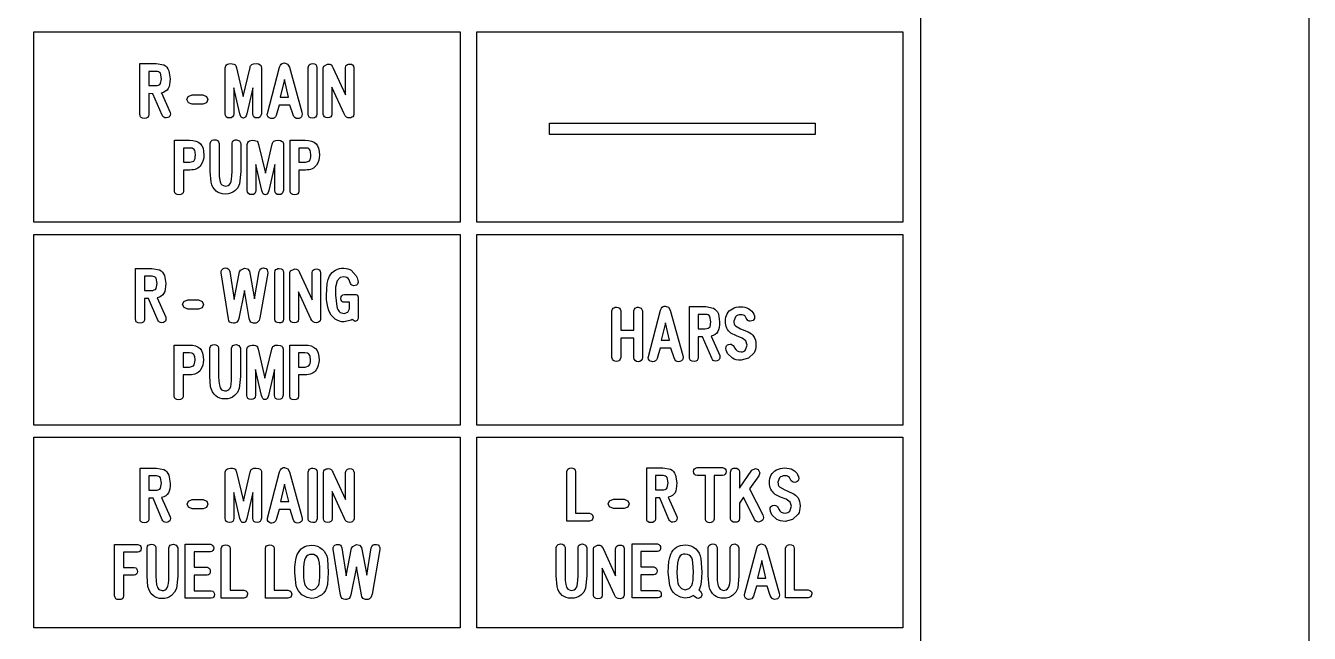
# Model space of a CAD drawing. Extents: x 80 to 225, y -79 to 78.
# Drawn here: x 152.5 to 225, y -34.4 to -0.1 of the extents above; entities that cross this region are included whole.
import ezdxf

# ---------------------------------------------------------------- set-up
doc = ezdxf.new("R2010")
doc.units = 0
doc.layers.add('LAYER_1', color=7, linetype='CONTINUOUS')

msp = doc.modelspace()

# ---------------------------------------------------------------- linework, layer by layer
at = {"layer": 'LAYER_1', "color": 250}
for points in [[(101.9357, 69.1187), (203.0161, 69.1187), (203.0161, -69.3472), (101.9357, -69.3472), (101.9357, 69.1187)], [(152.9571, -0.4326), (177.016, -0.4326), (177.016, -11.1868), (152.9571, -11.1868), (152.9571, -0.4326)], [(177.956, -0.4326), (202.015, -0.4326), (202.015, -11.1868), (177.956, -11.1868), (177.956, -0.4326)], [(182.0712, -5.5899), (197.0713, -5.5899), (197.0713, -6.2398), (182.0712, -6.2398), (182.0712, -5.5899)], [(152.9571, -11.878), (177.016, -11.878), (177.016, -22.6323), (152.9571, -22.6323), (152.9571, -11.878)], [(177.956, -11.878), (202.015, -11.878), (202.015, -22.6323), (177.956, -22.6323), (177.956, -11.878)], [(152.9571, -23.3234), (177.016, -23.3234), (177.016, -34.0776), (152.9571, -34.0776), (152.9571, -23.3234)], [(177.956, -23.3234), (202.015, -23.3234), (202.015, -34.0776), (177.956, -34.0776), (177.956, -23.3234)]]:
    msp.add_lwpolyline(points, close=True, dxfattribs=at)
msp.add_lwpolyline([(224.9758, -57.5041), (224.9758, 57.096)], dxfattribs=at)
at = {"layer": 'LAYER_1', "color": 7}
for points in [[(160.1931, -5.1396), (159.677, -3.9254), (159.4384, -3.9236), (159.4384, -5.1021), (159.4159, -5.1968), (159.3684, -5.2644), (159.2958, -5.3049), (159.1981, -5.3184), (159.0845, -5.3048), (159.0037, -5.2643), (158.9757, -5.2339), (158.956, -5.1968), (158.9445, -5.1528), (158.9413, -5.1021), (158.9414, -2.223), (159.8631, -2.223), (160.2915, -2.3051), (160.3781, -2.3612), (160.4536, -2.4341), (160.5179, -2.5241), (160.5712, -2.6312), (160.6379, -3.08), (160.6319, -3.2537), (160.6137, -3.4032), (160.5835, -3.5285), (160.5413, -3.6294), (160.4774, -3.7189), (160.3925, -3.7923), (160.2865, -3.8493), (160.1593, -3.89), (160.1576, -3.8841), (160.6456, -4.9794), (160.6564, -5.0634), (160.6474, -5.1405), (160.6202, -5.2022), (160.5749, -5.2485), (160.5114, -5.2795), (160.4129, -5.2961), (160.3421, -5.2863), (160.2818, -5.257), (160.2322, -5.2081), (160.1931, -5.1396)], [(160.0977, -2.7724), (160.0529, -2.726), (160.0004, -2.6928), (159.9403, -2.6729), (159.8726, -2.6662), (159.4384, -2.6661), (159.4384, -3.471), (159.8109, -3.471), (159.9106, -3.4638), (159.992, -3.442), (160.055, -3.4059), (160.0995, -3.3554), (160.1516, -3.08), (160.0977, -2.7724)], [(165.3066, -5.0577), (165.3066, -3.5937), (164.9754, -5.0692), (164.9359, -5.1842), (164.9042, -5.2359), (164.8682, -5.273), (164.8279, -5.2955), (164.7833, -5.3036), (164.714, -5.2911), (164.6567, -5.2479), (164.6115, -5.1739), (164.5786, -5.0692), (164.2381, -3.5943), (164.2381, -5.0577), (164.2186, -5.1649), (164.1717, -5.2407), (164.0974, -5.2851), (163.9957, -5.298), (163.8903, -5.2807), (163.8141, -5.235), (163.7672, -5.1606), (163.7497, -5.0577), (163.7497, -2.4577), (163.7834, -2.3478), (163.8275, -2.2985), (163.887, -2.2623), (163.9621, -2.2391), (164.0529, -2.2289), (164.1569, -2.2329), (164.2417, -2.2527), (164.3075, -2.288), (164.3542, -2.3389), (164.3841, -2.4583), (164.7758, -4.0908), (165.1616, -2.4507), (165.1721, -2.3959), (165.1915, -2.3488), (165.2199, -2.3094), (165.2573, -2.2778), (165.359, -2.2378), (165.4965, -2.2289), (165.628, -2.2474), (165.7217, -2.2914), (165.7545, -2.3231), (165.7779, -2.3611), (165.7919, -2.4055), (165.7966, -2.4564), (165.7968, -5.0577), (165.7702, -5.1649), (165.7204, -5.2407), (165.6471, -5.2851), (165.5506, -5.298), (165.4488, -5.2807), (165.3742, -5.235), (165.3268, -5.1606), (165.3066, -5.0577)], [(167.5861, -5.113), (167.4113, -4.57), (166.7985, -4.57), (166.6306, -5.1493), (166.5882, -5.229), (166.5334, -5.286), (166.4661, -5.3203), (166.3865, -5.3317), (166.3274, -5.3259), (166.2419, -5.2969), (166.1807, -5.2492), (166.1439, -5.1825), (166.1316, -5.0971), (166.1373, -5.045), (166.8189, -2.4316), (166.8709, -2.3147), (166.915, -2.262), (166.9669, -2.2239), (167.0267, -2.2004), (167.0946, -2.1914), (167.2815, -2.2574), (167.3775, -2.4316), (168.0852, -4.9763), (168.1003, -5.0786), (168.0893, -5.1656), (168.056, -5.2349), (168.0005, -5.2865), (167.9229, -5.3203), (167.8428, -5.3317), (167.7606, -5.3179), (167.6903, -5.2769), (167.6322, -5.2086), (167.5861, -5.113)], [(168.4406, -5.0857), (168.4406, -2.4488), (168.4683, -2.3407), (168.5044, -2.2934), (168.5535, -2.2593), (168.6152, -2.2383), (168.6896, -2.2307), (168.7912, -2.2436), (168.8662, -2.2843), (168.915, -2.3527), (168.9375, -2.4489), (168.9376, -5.0857), (168.9124, -5.1824), (168.8627, -5.2506), (168.7884, -5.2904), (168.6896, -5.3017), (168.5792, -5.2861), (168.5009, -5.245), (168.4546, -5.1782), (168.4406, -5.0857)], [(170.4815, -5.073), (169.7816, -3.5549), (169.7816, -5.0838), (169.7643, -5.1761), (169.7182, -5.2414), (169.6432, -5.2795), (169.5394, -5.2903), (169.4382, -5.2753), (169.3635, -5.2358), (169.3152, -5.1718), (169.2934, -5.0832), (169.2934, -2.4621), (169.3195, -2.3706), (169.5242, -2.2587), (169.5674, -2.2549), (169.6565, -2.2674), (169.7302, -2.3049), (169.7886, -2.3672), (169.8318, -2.4545), (170.5394, -3.993), (170.5394, -2.4653), (170.5749, -2.3612), (170.6124, -2.3155), (170.6599, -2.2825), (170.7176, -2.2623), (170.7854, -2.2549), (170.878, -2.2674), (170.9489, -2.3066), (170.9981, -2.3725), (171.0256, -2.4653), (171.0256, -5.0838), (170.9919, -5.1823), (170.9566, -5.2276), (170.9116, -5.2606), (170.857, -5.2815), (170.793, -5.2903), (170.6874, -5.2817), (170.6003, -5.2426), (170.5317, -5.173), (170.4815, -5.073)], [(167.0985, -3.129), (166.8672, -4.1175), (167.3351, -4.1175), (167.0985, -3.129)], [(161.8915, -4.5191), (161.6735, -4.4354), (161.5972, -4.2548), (161.6697, -4.0831), (161.8915, -3.9904), (162.5005, -3.996), (162.7033, -4.0877), (162.7688, -4.2625), (162.7001, -4.4411), (162.5005, -4.5192), (161.8915, -4.5191)], [(162.3837, -7.9556), (162.3344, -8.0215), (162.2769, -8.0787), (162.211, -8.127), (162.1369, -8.1665), (162.0545, -8.1972), (161.9639, -8.2191), (161.8651, -8.2322), (161.7581, -8.2366), (161.3964, -8.2366), (161.3964, -9.4311), (161.3771, -9.5224), (161.3288, -9.5876), (161.2515, -9.6266), (161.1453, -9.6396), (161.0412, -9.6266), (160.9655, -9.5876), (160.9182, -9.5224), (160.8992, -9.4311), (160.8993, -6.5513), (161.736, -6.5513), (161.9353, -6.5637), (162.1053, -6.601), (162.2458, -6.6631), (162.3569, -6.7499), (162.4412, -6.8646), (162.5014, -7.0107), (162.5375, -7.1881), (162.5495, -7.397), (162.5391, -7.5441), (162.508, -7.6863), (162.4562, -7.8235), (162.3837, -7.9556)], [(162.0544, -7.203), (162.0314, -7.1366), (161.9977, -7.0825), (161.9536, -7.0406), (161.8992, -7.0111), (161.7542, -6.9964), (161.3964, -6.9963), (161.3964, -7.7935), (161.762, -7.7935), (161.9793, -7.7281), (162.0202, -7.6621), (162.0494, -7.585), (162.0669, -7.4967), (162.0727, -7.397), (162.0544, -7.203)], [(164.5673, -9.0133), (164.4629, -9.2386), (164.2951, -9.4082), (164.1824, -9.4888), (164.0571, -9.5464), (163.919, -9.581), (163.7681, -9.5925), (163.6098, -9.5821), (163.4704, -9.5511), (163.3499, -9.4993), (163.2481, -9.4267), (163.1475, -9.3209), (163.0648, -9.2009), (163.0002, -9.0667), (162.9538, -8.9181), (162.9055, -8.3283), (162.9055, -6.7319), (162.9372, -6.6297), (162.9754, -6.5849), (163.025, -6.5525), (163.086, -6.5327), (163.1585, -6.5255), (163.2536, -6.5376), (163.3263, -6.576), (163.3766, -6.6408), (163.4045, -6.732), (163.4046, -8.3262), (163.4148, -8.595), (163.4455, -8.8091), (163.4686, -8.8957), (163.4967, -8.9685), (163.53, -9.0277), (163.5685, -9.0732), (163.7605, -9.1437), (163.8469, -9.1344), (163.9235, -9.1046), (163.9902, -9.0543), (164.0471, -8.9835), (164.0872, -8.8895), (164.1159, -8.7486), (164.133, -8.5608), (164.1387, -8.3262), (164.1388, -6.7319), (164.1724, -6.6297), (164.2106, -6.5849), (164.2606, -6.5525), (164.3222, -6.5327), (164.3955, -6.5255), (164.5551, -6.5832), (164.6358, -6.732), (164.6359, -8.3281), (164.5673, -9.0133)], [(166.5538, -9.3858), (166.5538, -7.922), (166.2226, -9.3973), (166.1831, -9.5125), (166.1514, -9.5642), (166.1154, -9.6013), (166.0751, -9.6238), (166.0305, -9.6319), (165.9612, -9.6194), (165.9039, -9.5762), (165.8587, -9.5022), (165.8258, -9.3975), (165.4852, -7.9226), (165.4852, -9.3858), (165.4657, -9.4931), (165.4188, -9.569), (165.3446, -9.6134), (165.2429, -9.6263), (165.1375, -9.609), (165.0613, -9.5633), (165.0144, -9.4889), (164.9969, -9.386), (164.9971, -6.7861), (165.0306, -6.6761), (165.0746, -6.6268), (165.1342, -6.5905), (165.2093, -6.5674), (165.3001, -6.5571), (165.4041, -6.5612), (165.4889, -6.581), (165.5547, -6.6163), (165.6014, -6.6672), (165.6313, -6.7866), (166.023, -8.4191), (166.4088, -6.779), (166.4192, -6.7242), (166.4387, -6.6771), (166.4671, -6.6377), (166.5045, -6.6061), (166.6062, -6.566), (166.7437, -6.5571), (166.8751, -6.5756), (166.9689, -6.6197), (167.0017, -6.6513), (167.0251, -6.6894), (167.0391, -6.7338), (167.0438, -6.7847), (167.044, -9.3858), (167.0174, -9.4931), (166.9676, -9.569), (166.8943, -9.6134), (166.7978, -9.6263), (166.6961, -9.609), (166.6215, -9.5632), (166.574, -9.4888), (166.5538, -9.3858)], [(168.9091, -7.9556), (168.8598, -8.0215), (168.8022, -8.0787), (168.7364, -8.127), (168.6622, -8.1665), (168.5798, -8.1972), (168.4892, -8.2191), (168.3904, -8.2322), (168.2834, -8.2366), (167.9218, -8.2366), (167.9218, -9.4311), (167.9024, -9.5224), (167.8541, -9.5876), (167.7768, -9.6266), (167.6706, -9.6396), (167.5666, -9.6266), (167.4909, -9.5876), (167.4435, -9.5224), (167.4245, -9.4311), (167.4246, -6.5513), (168.2612, -6.5513), (168.4605, -6.5637), (168.6305, -6.601), (168.7711, -6.6631), (168.8822, -6.7499), (168.9665, -6.8646), (169.0267, -7.0107), (169.0628, -7.1881), (169.0748, -7.397), (169.0645, -7.5441), (169.0334, -7.6863), (168.9816, -7.8235), (168.9091, -7.9556)], [(168.5797, -7.203), (168.5567, -7.1366), (168.5231, -7.0825), (168.479, -7.0406), (168.4245, -7.0111), (168.2795, -6.9964), (167.9218, -6.9963), (167.9218, -7.7935), (168.2874, -7.7935), (168.5046, -7.7281), (168.5455, -7.6621), (168.5747, -7.585), (168.5922, -7.4967), (168.598, -7.397), (168.5797, -7.203)], [(165.7136, -16.5842), (165.6653, -16.7318), (165.6185, -16.797), (165.5603, -16.8438), (165.4905, -16.8724), (165.4091, -16.8826), (165.348, -16.8793), (165.2937, -16.8674), (165.2462, -16.8471), (165.2056, -16.8182), (165.1449, -16.735), (165.1116, -16.618), (164.8401, -15.0383), (164.5218, -16.618), (164.4792, -16.7372), (164.4153, -16.8211), (164.3754, -16.8498), (164.3301, -16.8696), (164.2795, -16.8805), (164.2235, -16.8826), (164.1108, -16.864), (164.0254, -16.8181), (163.9673, -16.7448), (163.9368, -16.6441), (163.5179, -14.0391), (163.523, -13.9414), (163.5552, -13.8651), (163.6145, -13.8101), (163.701, -13.7766), (163.7754, -13.7671), (163.8563, -13.779), (163.9225, -13.8148), (163.974, -13.8745), (164.0112, -13.9583), (164.2611, -15.5488), (164.5613, -13.9793), (164.6189, -13.8808), (164.8401, -13.7766), (165.0137, -13.816), (165.1198, -13.9533), (165.4161, -15.503), (165.6704, -13.9717), (165.7066, -13.8821), (165.7587, -13.8181), (165.8266, -13.7798), (165.9106, -13.7671), (165.9723, -13.7727), (166.0592, -13.8038), (166.1186, -13.8617), (166.1505, -13.9464), (166.1547, -14.0575), (165.7136, -16.5842)], [(159.948, -16.7057), (159.4317, -15.4915), (159.1933, -15.4897), (159.1934, -16.6682), (159.1709, -16.7629), (159.1233, -16.8305), (159.0507, -16.871), (158.953, -16.8845), (158.8394, -16.871), (158.7586, -16.8305), (158.7306, -16.8001), (158.7109, -16.7629), (158.6994, -16.719), (158.6962, -16.6682), (158.6963, -13.7891), (159.618, -13.7891), (160.0464, -13.8712), (160.1329, -13.9273), (160.2084, -14.0002), (160.2728, -14.0902), (160.3261, -14.1973), (160.3928, -14.6462), (160.3868, -14.8199), (160.3686, -14.9693), (160.3384, -15.0946), (160.2962, -15.1955), (160.2324, -15.285), (160.1474, -15.3584), (160.0414, -15.4154), (159.9142, -15.4561), (159.9123, -15.4503), (160.4005, -16.5455), (160.4113, -16.6295), (160.4023, -16.7066), (160.3751, -16.7683), (160.3298, -16.8146), (160.2663, -16.8456), (160.1678, -16.8622), (160.097, -16.8524), (160.0367, -16.8231), (159.9871, -16.7742), (159.948, -16.7057)], [(159.8526, -14.3384), (159.8077, -14.2921), (159.7552, -14.2589), (159.6952, -14.239), (159.6275, -14.2323), (159.1934, -14.2323), (159.1934, -15.0371), (159.5658, -15.0371), (159.6655, -15.0299), (159.7469, -15.0081), (159.8099, -14.972), (159.8544, -14.9215), (159.9065, -14.6462), (159.8526, -14.3384)], [(166.5572, -16.6517), (166.5572, -14.015), (166.5851, -13.9068), (166.6213, -13.8595), (166.6703, -13.8254), (166.732, -13.8044), (166.8064, -13.7968), (166.908, -13.8097), (166.983, -13.8504), (167.0318, -13.9188), (167.0543, -14.015), (167.0545, -16.6517), (167.0293, -16.7485), (166.9795, -16.8167), (166.9052, -16.8565), (166.8064, -16.8678), (166.6961, -16.8522), (166.6177, -16.811), (166.5714, -16.7442), (166.5572, -16.6517)], [(168.5983, -16.6391), (167.8984, -15.1211), (167.8984, -16.6498), (167.8812, -16.7422), (167.8351, -16.8075), (167.7601, -16.8456), (167.6562, -16.8564), (167.555, -16.8414), (167.4803, -16.8019), (167.432, -16.7379), (167.4102, -16.6493), (167.4103, -14.0283), (167.4363, -13.9367), (167.641, -13.8248), (167.6842, -13.821), (167.7733, -13.8335), (167.847, -13.871), (167.9054, -13.9333), (167.9486, -14.0206), (168.6563, -15.559), (168.6563, -14.0314), (168.6917, -13.9273), (168.7292, -13.8816), (168.7767, -13.8486), (168.8344, -13.8284), (168.9022, -13.821), (168.9948, -13.8334), (169.0657, -13.8726), (169.1149, -13.9386), (169.1424, -14.0314), (169.1424, -16.6498), (169.1087, -16.7484), (169.0734, -16.7936), (169.0284, -16.8267), (168.9738, -16.8476), (168.9098, -16.8564), (168.8042, -16.8478), (168.7172, -16.8087), (168.6485, -16.7391), (168.5983, -16.6391)], [(170.8748, -16.7115), (170.4723, -16.8081), (170.3326, -16.7981), (170.2013, -16.7681), (170.0785, -16.718), (169.9644, -16.648), (169.8429, -16.5452), (169.7416, -16.4305), (169.6603, -16.3039), (169.5989, -16.1655), (169.5451, -15.9819), (169.5068, -15.7793), (169.4838, -15.5576), (169.4762, -15.3169), (169.487, -14.9534), (169.5192, -14.6509), (169.5728, -14.4094), (169.6478, -14.2292), (169.7183, -14.1199), (169.7977, -14.0258), (169.8859, -13.9469), (169.983, -13.8832), (170.0889, -13.8347), (170.2036, -13.8013), (170.3272, -13.7833), (170.4596, -13.7804), (170.5791, -13.7903), (170.6877, -13.8124), (170.7855, -13.847), (170.8728, -13.8941), (171.1467, -14.212), (171.2008, -14.32), (171.2453, -14.4694), (171.2605, -14.5623), (171.2507, -14.6319), (171.221, -14.688), (171.1715, -14.7308), (171.1022, -14.76), (171.0183, -14.7727), (170.9554, -14.7646), (170.9029, -14.7406), (170.8605, -14.7005), (170.8283, -14.6442), (170.8003, -14.5419), (170.7463, -14.4325), (170.6961, -14.3629), (170.6294, -14.3124), (170.5461, -14.2809), (170.4462, -14.2685), (170.2549, -14.3092), (170.0724, -14.4854), (169.9828, -14.8438), (169.9809, -15.2946), (170.0496, -15.9405), (170.0742, -16.0291), (170.1068, -16.1065), (170.1475, -16.1728), (170.1963, -16.2279), (170.2532, -16.2719), (170.3182, -16.3048), (170.3912, -16.3265), (170.4723, -16.337), (170.6789, -16.2532), (170.7812, -16.0803), (170.7813, -15.704), (170.487, -15.704), (170.4024, -15.6893), (170.342, -15.6491), (170.3058, -15.5832), (170.2937, -15.4917), (170.3059, -15.3996), (170.3423, -15.3304), (170.4028, -15.2842), (170.4875, -15.2609), (171.1449, -15.2609), (171.2249, -15.3015), (171.2694, -15.4115), (171.2695, -16.1845), (171.2694, -16.6199), (171.2148, -16.7376), (171.0965, -16.7839), (170.9268, -16.6816), (170.8748, -16.7115)], [(161.6465, -16.0853), (161.4284, -16.0015), (161.3521, -15.8209), (161.4246, -15.6492), (161.6464, -15.5565), (162.2555, -15.5621), (162.4582, -15.6538), (162.5237, -15.8286), (162.455, -16.0072), (162.2554, -16.0853), (161.6465, -16.0853)], [(189.0995, -18.8385), (188.9249, -18.2956), (188.3119, -18.2956), (188.1442, -18.8748), (188.1017, -18.9544), (188.0469, -19.0114), (187.9796, -19.0457), (187.9, -19.0571), (187.8409, -19.0515), (187.7553, -19.0225), (187.6941, -18.9747), (187.6574, -18.908), (187.6451, -18.8225), (187.6508, -18.7704), (188.3323, -16.1571), (188.3844, -16.0403), (188.4284, -15.9875), (188.4804, -15.9495), (188.5402, -15.926), (188.6081, -15.9169), (188.795, -15.983), (188.891, -16.1571), (189.5986, -18.7019), (189.6138, -18.8042), (189.6027, -18.8911), (189.5695, -18.9604), (189.514, -19.012), (189.4364, -19.0457), (189.3563, -19.0571), (189.2741, -19.0434), (189.2039, -19.0024), (189.1456, -18.934), (189.0995, -18.8385)], [(186.8252, -18.8112), (186.8252, -17.7235), (186.0948, -17.7235), (186.0948, -18.8112), (186.059, -18.9231), (186.0227, -18.9728), (185.9765, -19.0087), (185.9204, -19.0308), (185.8543, -19.0388), (185.7517, -19.026), (185.6743, -18.9839), (185.6222, -18.9125), (185.5956, -18.8118), (185.5957, -16.1927), (185.6312, -16.0866), (185.669, -16.0409), (185.7175, -16.0076), (185.7768, -15.9868), (185.8467, -15.9786), (185.9413, -15.9904), (186.0141, -16.0301), (186.0652, -16.0975), (186.0946, -16.1928), (186.0948, -17.2688), (186.8252, -17.2688), (186.8252, -16.1927), (186.8644, -16.0866), (186.9034, -16.0409), (186.9517, -16.0076), (187.0093, -15.9868), (187.0761, -15.9786), (187.2414, -16.037), (187.3221, -16.1928), (187.3223, -18.8112), (187.2981, -18.9188), (187.2497, -18.9956), (187.1769, -19.0417), (187.0799, -19.0571), (186.974, -19.0417), (186.8963, -18.9957), (186.8467, -18.9188), (186.8252, -18.8112)], [(191.226, -18.8652), (190.7098, -17.6509), (190.4713, -17.6491), (190.4713, -18.8277), (190.4488, -18.9223), (190.4013, -18.9898), (190.3287, -19.0303), (190.231, -19.0438), (190.1174, -19.0303), (190.0366, -18.9898), (190.0086, -18.9594), (189.9889, -18.9223), (189.9774, -18.8784), (189.9742, -18.8277), (189.9744, -15.9485), (190.8959, -15.9485), (191.3244, -16.0307), (191.411, -16.0867), (191.4865, -16.1597), (191.5508, -16.2496), (191.6041, -16.3567), (191.6708, -16.8055), (191.6647, -16.9793), (191.6466, -17.1288), (191.6164, -17.254), (191.5742, -17.3548), (191.5104, -17.4444), (191.4255, -17.5178), (191.3194, -17.5748), (191.1922, -17.6154), (191.1904, -17.6098), (191.6785, -18.705), (191.6893, -18.789), (191.6803, -18.8661), (191.6531, -18.9278), (191.6078, -18.974), (191.5443, -19.005), (191.4458, -19.0215), (191.3749, -19.0117), (191.3147, -18.9824), (191.265, -18.9336), (191.226, -18.8652)], [(191.1305, -16.4977), (191.0857, -16.4515), (191.0333, -16.4184), (190.9732, -16.3985), (190.9055, -16.3918), (190.4713, -16.3917), (190.4713, -17.1966), (190.844, -17.1966), (190.9435, -17.1893), (191.0249, -17.1676), (191.0879, -17.1314), (191.1324, -17.0808), (191.1845, -16.8055), (191.1305, -16.4977)], [(193.6211, -18.56), (193.3046, -18.8594), (192.8856, -18.9771), (192.7438, -18.9697), (192.6168, -18.9476), (192.5045, -18.9108), (192.407, -18.8594), (192.1235, -18.5969), (192.051, -18.4087), (192.0306, -18.2899), (192.0397, -18.2174), (192.0669, -18.1585), (192.1122, -18.1131), (192.1756, -18.0814), (192.2633, -18.0662), (192.3308, -18.0754), (192.392, -18.1029), (192.4471, -18.149), (192.496, -18.2137), (192.5201, -18.2766), (192.5826, -18.3753), (192.664, -18.4459), (192.7642, -18.4882), (192.8831, -18.5023), (192.9601, -18.4954), (193.029, -18.4747), (193.0895, -18.4403), (193.1418, -18.3923), (193.2334, -18.1239), (193.1628, -17.8855), (192.9467, -17.7216), (192.6225, -17.6047), (192.3173, -17.4483), (192.2427, -17.3849), (192.178, -17.3159), (192.1233, -17.2412), (192.0785, -17.1608), (192.0437, -17.0749), (192.0188, -16.9833), (192.0039, -16.8861), (191.9989, -16.7833), (192.0051, -16.6619), (192.0236, -16.5496), (192.0545, -16.4464), (192.0976, -16.3522), (192.1531, -16.2672), (192.2209, -16.1911), (192.3011, -16.1242), (192.3936, -16.0663), (192.4999, -16.0174), (192.6135, -15.9825), (192.7344, -15.9614), (192.8628, -15.9544), (192.9863, -15.9613), (193.1031, -15.982), (193.2134, -16.0164), (193.3173, -16.0644), (193.4079, -16.1242), (193.486, -16.196), (193.5513, -16.2797), (193.604, -16.3753), (193.6282, -16.4311), (193.63, -16.4388), (193.6268, -16.4311), (193.6357, -16.4572), (193.6491, -16.5468), (193.6393, -16.6213), (193.6096, -16.6816), (193.5601, -16.7276), (193.4908, -16.7591), (193.4088, -16.7738), (193.3382, -16.763), (193.277, -16.7309), (193.2252, -16.6775), (193.1831, -16.6028), (193.1202, -16.489), (193.0787, -16.4522), (193.0233, -16.426), (192.9539, -16.4103), (192.8704, -16.4051), (192.7756, -16.412), (192.694, -16.4327), (192.6255, -16.4671), (192.5703, -16.5151), (192.4775, -16.7661), (192.4796, -16.8457), (192.4952, -16.9167), (192.5244, -16.979), (192.5672, -17.0326), (192.8628, -17.2022), (193.2786, -17.377), (193.3825, -17.4291), (193.4726, -17.4919), (193.5487, -17.5654), (193.611, -17.6497), (193.6594, -17.7447), (193.694, -17.8504), (193.7147, -17.9669), (193.7216, -18.0941), (193.7153, -18.2386), (193.6964, -18.3645), (193.665, -18.4716), (193.6211, -18.56)], [(188.6121, -16.8544), (188.3808, -17.843), (188.8485, -17.843), (188.6121, -16.8544)], [(162.3624, -19.5216), (162.3132, -19.5876), (162.2556, -19.6447), (162.1897, -19.693), (162.1156, -19.7325), (162.0332, -19.7632), (161.9426, -19.7852), (161.8438, -19.7983), (161.7368, -19.8027), (161.3752, -19.8027), (161.3752, -20.9972), (161.3559, -21.0885), (161.3075, -21.1537), (161.2302, -21.1927), (161.124, -21.2057), (161.02, -21.1927), (160.9443, -21.1537), (160.8969, -21.0885), (160.8779, -20.9972), (160.8779, -18.1176), (161.7145, -18.1176), (161.914, -18.13), (162.084, -18.1672), (162.2245, -18.2292), (162.3356, -18.316), (162.4199, -18.4307), (162.4801, -18.5768), (162.5162, -18.7543), (162.5282, -18.9631), (162.5179, -19.1102), (162.4868, -19.2524), (162.4349, -19.3895), (162.3624, -19.5216)], [(164.5458, -20.5796), (164.4416, -20.8047), (164.2738, -20.9743), (164.1612, -21.0549), (164.0358, -21.1125), (163.8977, -21.1471), (163.7468, -21.1586), (163.5885, -21.1482), (163.4492, -21.1171), (163.3286, -21.0654), (163.2268, -20.9928), (163.1262, -20.887), (163.0435, -20.7671), (162.9789, -20.6329), (162.9325, -20.4842), (162.8842, -19.8944), (162.8843, -18.298), (162.9159, -18.1958), (162.9541, -18.151), (163.0037, -18.1186), (163.0647, -18.0988), (163.1372, -18.0916), (163.2323, -18.1037), (163.305, -18.1421), (163.3553, -18.2069), (163.3832, -18.2981), (163.3834, -19.8923), (163.3936, -20.1611), (163.4243, -20.3752), (163.4473, -20.4618), (163.4755, -20.5347), (163.5088, -20.5939), (163.5472, -20.6394), (163.7392, -20.7098), (163.8255, -20.7005), (163.9021, -20.6707), (163.9689, -20.6204), (164.0258, -20.5496), (164.0659, -20.4556), (164.0946, -20.3147), (164.1117, -20.1269), (164.1174, -19.8923), (164.1174, -18.298), (164.1511, -18.1958), (164.1894, -18.151), (164.2393, -18.1186), (164.3009, -18.0988), (164.3742, -18.0916), (164.5338, -18.1493), (164.6145, -18.2981), (164.6147, -19.8944), (164.5458, -20.5796)], [(168.8876, -19.5216), (168.8384, -19.5876), (168.7809, -19.6447), (168.7151, -19.693), (168.6409, -19.7325), (168.5585, -19.7632), (168.4679, -19.7852), (168.3691, -19.7983), (168.2621, -19.8027), (167.9004, -19.8027), (167.9004, -20.9972), (167.8811, -21.0885), (167.8328, -21.1537), (167.7555, -21.1927), (167.6493, -21.2057), (167.5452, -21.1927), (167.4695, -21.1537), (167.4222, -21.0885), (167.4032, -20.9972), (167.4033, -18.1176), (168.2399, -18.1176), (168.4393, -18.13), (168.6093, -18.1672), (168.7498, -18.2292), (168.8609, -18.316), (168.9452, -18.4307), (169.0054, -18.5768), (169.0415, -18.7543), (169.0535, -18.9631), (169.0431, -19.1102), (169.012, -19.2524), (168.9602, -19.3895), (168.8876, -19.5216)], [(162.033, -18.7691), (162.0101, -18.7027), (161.9765, -18.6486), (161.9323, -18.6067), (161.8779, -18.5772), (161.7329, -18.5625), (161.3752, -18.5625), (161.3752, -19.3596), (161.7407, -19.3596), (161.958, -19.2942), (161.9989, -19.2281), (162.0281, -19.151), (162.0456, -19.0627), (162.0514, -18.9631), (162.033, -18.7691)], [(166.5326, -20.9519), (166.5326, -19.4882), (166.2012, -20.9634), (166.1618, -21.0786), (166.1301, -21.1303), (166.0941, -21.1674), (166.0538, -21.1899), (166.0092, -21.198), (165.9399, -21.1856), (165.8826, -21.1424), (165.8374, -21.0684), (165.8045, -20.9636), (165.4638, -19.4888), (165.4638, -20.9519), (165.4444, -21.0592), (165.3976, -21.1351), (165.3233, -21.1795), (165.2216, -21.1924), (165.1162, -21.1752), (165.04, -21.1294), (164.9931, -21.0551), (164.9756, -20.9521), (164.9756, -18.352), (165.0093, -18.2422), (165.0534, -18.1929), (165.1129, -18.1567), (165.188, -18.1335), (165.2788, -18.1232), (165.3828, -18.1273), (165.4677, -18.1471), (165.5334, -18.1824), (165.5801, -18.2333), (165.61, -18.3528), (166.0018, -19.9853), (166.3875, -18.3452), (166.398, -18.2904), (166.4174, -18.2432), (166.4458, -18.2038), (166.4832, -18.1722), (166.5849, -18.1321), (166.7224, -18.1232), (166.8538, -18.1418), (166.9476, -18.1859), (166.9804, -18.2175), (167.0038, -18.2555), (167.0178, -18.2999), (167.0225, -18.3508), (167.0225, -20.9519), (166.9961, -21.0592), (166.9463, -21.1351), (166.8731, -21.1795), (166.7765, -21.1924), (166.6747, -21.1752), (166.6001, -21.1294), (166.5528, -21.055), (166.5326, -20.9519)], [(168.5584, -18.7691), (168.5354, -18.7027), (168.5017, -18.6486), (168.4576, -18.6067), (168.4032, -18.5772), (168.2582, -18.5625), (167.9004, -18.5625), (167.9004, -19.3596), (168.2659, -19.3596), (168.4833, -19.2942), (168.5242, -19.2281), (168.5534, -19.151), (168.5709, -19.0627), (168.5767, -18.9631), (168.5584, -18.7691)], [(160.1989, -27.9784), (159.6825, -26.7645), (159.4441, -26.7626), (159.4442, -27.9409), (159.4217, -28.0357), (159.3741, -28.1033), (159.3015, -28.1438), (159.2038, -28.1573), (159.0902, -28.1438), (159.0095, -28.1033), (158.9815, -28.0729), (158.9617, -28.0357), (158.9502, -27.9917), (158.947, -27.941), (158.9471, -25.0621), (159.8689, -25.0621), (160.2972, -25.144), (160.3837, -25.2), (160.4592, -25.273), (160.5236, -25.3629), (160.5769, -25.4701), (160.6436, -25.919), (160.6376, -26.0927), (160.6195, -26.2422), (160.5892, -26.3674), (160.547, -26.4683), (160.4832, -26.5579), (160.3982, -26.6312), (160.2922, -26.6882), (160.165, -26.7289), (160.1631, -26.723), (160.6513, -27.8183), (160.6621, -27.9023), (160.6531, -27.9794), (160.6259, -28.0411), (160.5806, -28.0874), (160.5171, -28.1185), (160.4186, -28.135), (160.3477, -28.1252), (160.2875, -28.0959), (160.2379, -28.047), (160.1989, -27.9784)], [(165.3122, -27.8966), (165.3122, -26.4326), (164.981, -27.9081), (164.9416, -28.0231), (164.9099, -28.0748), (164.8739, -28.1119), (164.8336, -28.1344), (164.789, -28.1425), (164.7197, -28.1301), (164.6624, -28.0869), (164.6172, -28.0129), (164.5843, -27.9081), (164.2438, -26.4333), (164.2438, -27.8966), (164.2243, -28.0039), (164.1774, -28.0796), (164.1031, -28.124), (164.0014, -28.1369), (163.896, -28.1197), (163.8198, -28.0739), (163.7729, -27.9996), (163.7554, -27.8966), (163.7555, -25.2965), (163.7891, -25.1867), (163.8332, -25.1375), (163.8927, -25.1013), (163.9678, -25.078), (164.0586, -25.0677), (164.1626, -25.0718), (164.2475, -25.0916), (164.3132, -25.1269), (164.3599, -25.1778), (164.3898, -25.2973), (164.7816, -26.9298), (165.1673, -25.2896), (165.1778, -25.2348), (165.1972, -25.1877), (165.2256, -25.1483), (165.263, -25.1166), (165.3647, -25.0766), (165.5022, -25.0677), (165.6336, -25.0863), (165.7274, -25.1304), (165.7602, -25.162), (165.7836, -25.2), (165.7976, -25.2444), (165.8023, -25.2953), (165.8023, -27.8966), (165.7759, -28.0039), (165.7261, -28.0796), (165.6529, -28.124), (165.5563, -28.1369), (165.4545, -28.1197), (165.3799, -28.0739), (165.3325, -27.9996), (165.3122, -27.8966)], [(167.5918, -27.9518), (167.417, -27.4089), (166.8042, -27.4089), (166.6364, -27.9881), (166.594, -28.0679), (166.5391, -28.1249), (166.4718, -28.1592), (166.3922, -28.1706), (166.3331, -28.1648), (166.2476, -28.1358), (166.1864, -28.0881), (166.1496, -28.0214), (166.1373, -27.936), (166.143, -27.8839), (166.8247, -25.2704), (166.8766, -25.1536), (166.9206, -25.1009), (166.9726, -25.0629), (167.0324, -25.0393), (167.1003, -25.0302), (167.2872, -25.0963), (167.3832, -25.2705), (168.0907, -27.8152), (168.106, -27.9175), (168.0949, -28.0046), (168.0617, -28.0739), (168.0062, -28.1254), (167.9286, -28.1592), (167.8485, -28.1706), (167.7663, -28.1569), (167.6961, -28.1158), (167.6379, -28.0474), (167.5918, -27.9518)], [(168.4461, -27.9245), (168.4461, -25.2877), (168.474, -25.1796), (168.5102, -25.1323), (168.5592, -25.0981), (168.6209, -25.0772), (168.6953, -25.0696), (168.7969, -25.0825), (168.872, -25.1231), (168.9207, -25.1916), (168.9432, -25.2878), (168.9432, -27.9245), (168.9181, -28.0213), (168.8684, -28.0896), (168.7941, -28.1293), (168.6953, -28.1406), (168.585, -28.125), (168.5066, -28.0839), (168.4603, -28.017), (168.4461, -27.9245)], [(170.4872, -27.9118), (169.7874, -26.3939), (169.7874, -27.9227), (169.7701, -28.015), (169.724, -28.0803), (169.649, -28.1184), (169.5451, -28.1292), (169.444, -28.1142), (169.3692, -28.0747), (169.3209, -28.0108), (169.2991, -27.9221), (169.2992, -25.3011), (169.3252, -25.2096), (169.3597, -25.1675), (169.4054, -25.1348), (169.4621, -25.1115), (169.5299, -25.0977), (169.5731, -25.0938), (169.6622, -25.1063), (169.7359, -25.1438), (169.7943, -25.2062), (169.8375, -25.2934), (170.545, -26.8318), (170.545, -25.3042), (170.5806, -25.2001), (170.6181, -25.1544), (170.6656, -25.1214), (170.7233, -25.1012), (170.7911, -25.0938), (170.8838, -25.1062), (170.9547, -25.1454), (171.0038, -25.2114), (171.0313, -25.3042), (171.0314, -27.9227), (170.9976, -28.0212), (170.9623, -28.0664), (170.9173, -28.0995), (170.8627, -28.1204), (170.7987, -28.1292), (170.6931, -28.1206), (170.6061, -28.0815), (170.5374, -28.0119), (170.4872, -27.9118)], [(183.0418, -28.0668), (183.0418, -25.2623), (183.0754, -25.16), (183.1114, -25.1153), (183.1582, -25.0833), (183.2158, -25.064), (183.2839, -25.0576), (183.3913, -25.0696), (183.4695, -25.1077), (183.5186, -25.172), (183.5388, -25.2624), (183.5389, -27.6144), (184.3175, -27.6144), (184.4236, -27.6462), (184.4702, -27.6807), (184.5037, -27.7251), (184.5242, -27.7793), (184.5317, -27.8431), (184.4726, -27.9971), (184.3175, -28.0669), (183.0418, -28.0668)], [(188.8068, -27.9626), (188.2907, -26.7485), (188.0522, -26.7466), (188.0523, -27.9251), (188.0298, -28.0197), (187.9822, -28.0873), (187.9096, -28.1278), (187.8119, -28.1413), (187.6982, -28.1278), (187.6175, -28.0873), (187.5895, -28.057), (187.5698, -28.0198), (187.5583, -27.9759), (187.5551, -27.9252), (187.5553, -25.0461), (188.477, -25.0461), (188.9053, -25.1282), (188.9919, -25.1842), (189.0674, -25.2572), (189.1317, -25.3471), (189.185, -25.4542), (189.2517, -25.903), (189.2456, -26.0767), (189.2275, -26.2263), (189.1973, -26.3515), (189.1551, -26.4524), (189.0913, -26.542), (189.0063, -26.6153), (188.9003, -26.6723), (188.7731, -26.7129), (188.7713, -26.7072), (189.2594, -27.8024), (189.2702, -27.8865), (189.2612, -27.9635), (189.234, -28.0252), (189.1887, -28.0715), (189.1252, -28.1025), (189.0267, -28.1191), (188.9558, -28.1092), (188.8956, -28.0799), (188.8459, -28.031), (188.8068, -27.9626)], [(191.3706, -25.4777), (191.3706, -27.9549), (191.3255, -28.0395), (191.2686, -28.0994), (191.1999, -28.1347), (191.1194, -28.1452), (191.0208, -28.1304), (190.9469, -28.0939), (190.8977, -28.0355), (190.8734, -27.955), (190.8735, -25.4777), (190.4006, -25.4777), (190.3167, -25.4558), (190.2567, -25.4103), (190.2206, -25.3413), (190.2085, -25.249), (190.2206, -25.1675), (190.2566, -25.1051), (190.3166, -25.0621), (190.4005, -25.0386), (191.8455, -25.0386), (191.931, -25.0612), (191.9922, -25.1051), (192.0289, -25.1703), (192.0412, -25.2565), (192.029, -25.3461), (191.9922, -25.4129), (191.931, -25.4567), (191.8454, -25.4777), (191.3706, -25.4777)], [(193.6532, -27.9747), (193.0321, -26.7078), (192.7894, -27.0503), (192.7894, -27.9067), (192.7737, -28.0034), (192.7265, -28.0717), (192.648, -28.1115), (192.5382, -28.1229), (192.4342, -28.108), (192.3585, -28.0671), (192.3112, -28), (192.2922, -27.9067), (192.2924, -25.2884), (192.3183, -25.1753), (192.3535, -25.1252), (192.4009, -25.0893), (192.4605, -25.0675), (192.5325, -25.0596), (192.6441, -25.0731), (192.7241, -25.1158), (192.7725, -25.1876), (192.7893, -25.2884), (192.7894, -26.1955), (193.4862, -25.184), (193.6926, -25.0817), (193.8585, -25.1453), (193.9482, -25.324), (193.8979, -25.4976), (193.3665, -26.2379), (194.1174, -27.7095), (194.1471, -27.8565), (194.1392, -27.9251), (194.1156, -27.9834), (194.0761, -28.0313), (194.0206, -28.0689), (193.8782, -28.1083), (193.8125, -28.0999), (193.7531, -28.0749), (193.7001, -28.0331), (193.6532, -27.9747)], [(196.1147, -27.6574), (195.7981, -27.957), (195.3791, -28.0746), (195.2373, -28.0672), (195.1103, -28.0451), (194.998, -28.0084), (194.9005, -27.957), (194.617, -27.6944), (194.5445, -27.5062), (194.5241, -27.3874), (194.5332, -27.3149), (194.5604, -27.256), (194.6057, -27.2106), (194.6691, -27.1789), (194.7568, -27.1637), (194.8243, -27.1728), (194.8856, -27.2004), (194.9406, -27.2465), (194.9895, -27.3112), (195.0136, -27.3741), (195.0761, -27.4729), (195.1575, -27.5434), (195.2577, -27.5857), (195.3766, -27.5998), (195.4536, -27.5929), (195.5225, -27.5722), (195.583, -27.5378), (195.6353, -27.4898), (195.7269, -27.2214), (195.6563, -26.983), (195.4402, -26.8191), (195.116, -26.7022), (194.8108, -26.5457), (194.7362, -26.4823), (194.6715, -26.4133), (194.6168, -26.3386), (194.572, -26.2583), (194.5372, -26.1724), (194.5123, -26.0808), (194.4974, -25.9837), (194.4924, -25.8809), (194.4986, -25.7595), (194.5171, -25.6472), (194.5479, -25.544), (194.5911, -25.4498), (194.6466, -25.3647), (194.7144, -25.2887), (194.7946, -25.2217), (194.8871, -25.1638), (194.9933, -25.1149), (195.1069, -25.08), (195.2279, -25.0589), (195.3563, -25.0519), (195.4797, -25.0588), (195.5966, -25.0795), (195.7069, -25.1139), (195.8108, -25.1619), (195.9013, -25.2216), (195.9794, -25.2934), (196.0448, -25.3772), (196.0975, -25.4728), (196.1216, -25.5285), (196.1235, -25.5363), (196.1203, -25.5286), (196.1292, -25.5547), (196.1426, -25.6444), (196.1327, -25.7188), (196.103, -25.7791), (196.0535, -25.8251), (195.9843, -25.8567), (195.9023, -25.8713), (195.8317, -25.8605), (195.7704, -25.8284), (195.7187, -25.775), (195.6766, -25.7003), (195.6137, -25.5865), (195.5721, -25.5498), (195.5167, -25.5235), (195.4474, -25.5078), (195.3639, -25.5025), (195.2691, -25.5094), (195.1875, -25.5301), (195.119, -25.5645), (195.0638, -25.6126), (194.971, -25.8636), (194.973, -25.9432), (194.9887, -26.0142), (195.0179, -26.0765), (195.0607, -26.1301), (195.3563, -26.2997), (195.7722, -26.4745), (195.876, -26.5266), (195.966, -26.5894), (196.0422, -26.663), (196.1044, -26.7473), (196.1529, -26.8423), (196.1874, -26.948), (196.2082, -27.0644), (196.2151, -27.1916), (196.2089, -27.3362), (196.19, -27.462), (196.1586, -27.5691), (196.1147, -27.6574)], [(160.1034, -25.6113), (160.0585, -25.5649), (160.006, -25.5317), (159.946, -25.5118), (159.8783, -25.5051), (159.4442, -25.5051), (159.4442, -26.3099), (159.8167, -26.3099), (159.9163, -26.3027), (159.9977, -26.2809), (160.0607, -26.2448), (160.1052, -26.1943), (160.1573, -25.919), (160.1034, -25.6113)], [(167.1043, -25.9678), (166.8729, -26.9564), (167.3406, -26.9564), (167.1043, -25.9678)], [(188.7115, -25.5953), (188.6667, -25.549), (188.6142, -25.5158), (188.5541, -25.4959), (188.4864, -25.4892), (188.0523, -25.4892), (188.0523, -26.2941), (188.4248, -26.2941), (188.5245, -26.2868), (188.6058, -26.2651), (188.6688, -26.2289), (188.7133, -26.1784), (188.7654, -25.903), (188.7115, -25.5953)], [(185.6804, -27.3422), (185.4624, -27.2583), (185.3861, -27.0779), (185.4586, -26.9062), (185.6804, -26.8134), (186.2894, -26.819), (186.4922, -26.9106), (186.5577, -27.0854), (186.489, -27.2641), (186.2894, -27.3422), (185.6804, -27.3422)], [(161.8973, -27.3581), (161.6792, -27.2743), (161.6029, -27.0937), (161.6754, -26.922), (161.8972, -26.8293), (162.5063, -26.8348), (162.709, -26.9266), (162.7745, -27.1014), (162.7058, -27.2799), (162.5062, -27.3581), (161.8973, -27.3581)], [(158.0091, -29.8041), (158.0091, -30.6698), (158.6092, -30.6698), (158.7019, -30.7036), (158.743, -30.7377), (158.7725, -30.7807), (158.7903, -30.8326), (158.7966, -30.8932), (158.7857, -30.9835), (158.7509, -31.0496), (158.692, -31.0915), (158.6091, -31.1093), (158.0091, -31.1093), (158.0091, -32.2826), (157.9883, -32.3747), (157.9393, -32.4401), (157.8619, -32.4789), (157.756, -32.4912), (157.6555, -32.4775), (157.5814, -32.4382), (157.5336, -32.3733), (157.5119, -32.2827), (157.512, -29.3776), (158.8195, -29.3776), (158.9123, -29.4075), (158.9533, -29.4418), (158.9829, -29.4856), (159.001, -29.5388), (159.0077, -29.6015), (158.9959, -29.6881), (158.9606, -29.7507), (158.9017, -29.7894), (158.8195, -29.8042), (158.0091, -29.8041)], [(161.0025, -31.8523), (160.8982, -32.0775), (160.7304, -32.2472), (160.6178, -32.3277), (160.4925, -32.3852), (160.3543, -32.4198), (160.2034, -32.4314), (160.0452, -32.421), (159.9058, -32.39), (159.7852, -32.3382), (159.6834, -32.2656), (159.5828, -32.1598), (159.5001, -32.0399), (159.4355, -31.9057), (159.3891, -31.757), (159.3408, -31.1672), (159.3408, -29.5709), (159.3725, -29.4686), (159.4107, -29.4237), (159.4603, -29.3914), (159.5213, -29.3716), (159.5938, -29.3644), (159.689, -29.3765), (159.7617, -29.4149), (159.8119, -29.4797), (159.8398, -29.5709), (159.8399, -31.165), (159.8501, -31.4338), (159.8808, -31.648), (159.9039, -31.7346), (159.932, -31.8075), (159.9653, -31.8667), (160.0038, -31.9122), (160.1958, -31.9826), (160.2821, -31.9733), (160.3587, -31.9435), (160.4255, -31.8932), (160.4824, -31.8224), (160.5225, -31.7285), (160.5511, -31.5875), (160.5683, -31.3997), (160.574, -31.1651), (160.5741, -29.5709), (160.6077, -29.4686), (160.6459, -29.4237), (160.6959, -29.3914), (160.7575, -29.3716), (160.8308, -29.3644), (160.9904, -29.4221), (161.0711, -29.5709), (161.0712, -31.1671), (161.0025, -31.8523)], [(161.5008, -32.4111), (161.5008, -29.3585), (162.9274, -29.3585), (163.0049, -29.3971), (163.06, -29.4461), (163.093, -29.5054), (163.104, -29.5748), (163.0931, -29.6592), (163.0601, -29.7229), (163.0048, -29.7655), (162.9273, -29.7871), (161.9979, -29.7871), (161.9979, -30.6624), (162.7303, -30.6624), (162.8093, -30.6867), (162.8657, -30.7339), (162.8995, -30.804), (162.9108, -30.897), (162.8995, -30.9821), (162.8656, -31.046), (162.8091, -31.0885), (162.7302, -31.1093), (161.9979, -31.1093), (161.9979, -31.9941), (162.97, -31.9941), (163.0475, -32.0134), (163.1029, -32.0543), (163.1361, -32.1167), (163.1472, -32.2008), (163.1361, -32.2858), (163.103, -32.3491), (163.0477, -32.3909), (162.9705, -32.4112), (161.5008, -32.4111)], [(163.5312, -32.4111), (163.5312, -29.6065), (163.5649, -29.5042), (163.6009, -29.4594), (163.6477, -29.4275), (163.7052, -29.4083), (163.7734, -29.4019), (163.8808, -29.4138), (163.959, -29.4519), (164.0081, -29.5161), (164.0283, -29.6065), (164.0285, -31.9585), (164.8072, -31.9585), (164.9131, -31.9904), (164.9596, -32.0249), (164.9932, -32.0693), (165.0137, -32.1235), (165.0212, -32.1874), (164.9621, -32.3412), (164.807, -32.4112), (163.5312, -32.4111)], [(166.0246, -32.4111), (166.0246, -29.6065), (166.0581, -29.5042), (166.0941, -29.4594), (166.1409, -29.4275), (166.1984, -29.4083), (166.2666, -29.4019), (166.374, -29.4138), (166.4522, -29.4519), (166.5013, -29.5161), (166.5215, -29.6065), (166.5217, -31.9585), (167.3003, -31.9585), (167.4063, -31.9904), (167.4528, -32.0249), (167.4864, -32.0693), (167.5069, -32.1235), (167.5144, -32.1874), (167.4553, -32.3412), (167.3002, -32.4112), (166.0246, -32.4111)], [(169.2117, -32.2103), (169.0672, -32.3024), (168.9234, -32.3681), (168.7804, -32.4075), (168.6383, -32.4206), (168.3796, -32.3685), (168.0853, -32.2103), (167.9795, -32.1048), (167.8908, -31.9857), (167.8193, -31.8533), (167.7649, -31.7074), (167.6829, -30.9732), (167.6932, -30.6348), (167.7202, -30.3511), (167.764, -30.1219), (167.8246, -29.9473), (167.8909, -29.8233), (167.9673, -29.7158), (168.0537, -29.6249), (168.1502, -29.5505), (168.2567, -29.4927), (168.3732, -29.4514), (168.4998, -29.4267), (168.6364, -29.4184), (168.8071, -29.4322), (168.9634, -29.4738), (169.1053, -29.5431), (169.2327, -29.6402), (169.3377, -29.7536), (169.422, -29.8822), (169.4855, -30.0256), (169.5283, -30.1838), (169.5696, -30.9509), (169.5302, -31.6368), (169.4825, -31.8214), (169.4134, -31.9784), (169.3232, -32.108), (169.2117, -32.2103)], [(172.0476, -32.1855), (171.9992, -32.3329), (171.9525, -32.3981), (171.8942, -32.4449), (171.8244, -32.4735), (171.743, -32.4837), (171.6818, -32.4803), (171.6275, -32.4685), (171.58, -32.4482), (171.5394, -32.4193), (171.4787, -32.3362), (171.4455, -32.2191), (171.174, -30.6394), (170.8557, -32.219), (170.8131, -32.3383), (170.7492, -32.4222), (170.7093, -32.4508), (170.664, -32.4706), (170.6134, -32.4816), (170.5574, -32.4837), (170.4447, -32.4652), (170.3593, -32.4192), (170.3012, -32.3459), (170.2707, -32.2452), (169.8519, -29.6401), (169.8569, -29.5425), (169.8891, -29.4662), (169.9484, -29.4112), (170.0349, -29.3777), (170.1093, -29.3682), (170.1901, -29.3801), (170.2563, -29.4159), (170.3079, -29.4757), (170.3451, -29.5594), (170.595, -31.1498), (170.895, -29.5804), (170.9528, -29.4819), (171.174, -29.3777), (171.3476, -29.4171), (171.4537, -29.5544), (171.75, -31.1042), (172.0043, -29.5728), (172.0404, -29.4831), (172.0925, -29.4192), (172.1605, -29.3809), (172.2445, -29.3682), (172.3062, -29.3738), (172.3932, -29.4048), (172.4526, -29.4628), (172.4844, -29.5474), (172.4886, -29.6586), (172.0476, -32.1855)], [(184.1062, -31.8363), (184.002, -32.0616), (183.8342, -32.2312), (183.7216, -32.3118), (183.5962, -32.3694), (183.4581, -32.404), (183.3072, -32.4156), (183.1489, -32.4052), (183.0096, -32.3741), (182.889, -32.3223), (182.7872, -32.2497), (182.6866, -32.1439), (182.6039, -32.024), (182.5393, -31.8898), (182.4929, -31.7412), (182.4446, -31.1512), (182.4447, -29.555), (182.4763, -29.4527), (182.5145, -29.4078), (182.5641, -29.3754), (182.6251, -29.3556), (182.6976, -29.3484), (182.7927, -29.3605), (182.8654, -29.399), (182.9157, -29.4638), (182.9436, -29.555), (182.9438, -31.1492), (182.954, -31.418), (182.9847, -31.6322), (183.0077, -31.7187), (183.0359, -31.7916), (183.0692, -31.8508), (183.1076, -31.8962), (183.2996, -31.9668), (183.386, -31.9575), (183.4626, -31.9277), (183.5293, -31.8774), (183.5862, -31.8066), (183.6263, -31.7125), (183.655, -31.5716), (183.6721, -31.3838), (183.6778, -31.1492), (183.678, -29.555), (183.7115, -29.4527), (183.7498, -29.4078), (183.7997, -29.3754), (183.8613, -29.3556), (183.9346, -29.3484), (184.0942, -29.4063), (184.1749, -29.555), (184.1751, -31.1511), (184.1062, -31.8363)], [(185.7407, -32.2243), (185.0409, -30.7061), (185.0409, -32.2351), (185.0236, -32.3274), (184.9774, -32.3927), (184.9024, -32.4308), (184.7985, -32.4416), (184.6973, -32.4266), (184.6226, -32.3871), (184.5743, -32.3231), (184.5525, -32.2345), (184.5525, -29.6133), (184.5786, -29.5219), (184.7833, -29.41), (184.8265, -29.4063), (184.9155, -29.4188), (184.9892, -29.4562), (185.0476, -29.5186), (185.0909, -29.6058), (185.7985, -31.1443), (185.7985, -29.6166), (185.834, -29.5125), (185.8716, -29.4668), (185.9191, -29.4339), (185.9767, -29.4137), (186.0445, -29.4063), (186.1371, -29.4187), (186.208, -29.4579), (186.2572, -29.5239), (186.2847, -29.6167), (186.2849, -32.2351), (186.251, -32.3335), (186.2157, -32.3789), (186.1706, -32.412), (186.1161, -32.4328), (186.0521, -32.4416), (185.9465, -32.4331), (185.8594, -32.394), (185.7908, -32.3244), (185.7407, -32.2243)], [(186.7355, -32.3951), (186.7355, -29.3427), (188.1621, -29.3427), (188.2395, -29.3812), (188.2946, -29.4302), (188.3276, -29.4894), (188.3386, -29.5588), (188.3277, -29.6433), (188.2946, -29.7069), (188.2394, -29.7496), (188.1619, -29.7711), (187.2326, -29.7711), (187.2326, -30.6464), (187.9648, -30.6464), (188.0438, -30.6707), (188.1002, -30.718), (188.1341, -30.7881), (188.1454, -30.8811), (188.1341, -30.9663), (188.1002, -31.0302), (188.0437, -31.0726), (187.9648, -31.0934), (187.2326, -31.0934), (187.2326, -31.9782), (188.2045, -31.9782), (188.2821, -31.9975), (188.3375, -32.0384), (188.3707, -32.1008), (188.3818, -32.1849), (188.3708, -32.2698), (188.3376, -32.3332), (188.2823, -32.3749), (188.2051, -32.3952), (186.7355, -32.3951)], [(190.3876, -32.4065), (190.2628, -32.3152), (190.205, -32.2572), (190.0867, -32.3218), (189.968, -32.3679), (189.8492, -32.3955), (189.7301, -32.4047), (189.4714, -32.3527), (189.1771, -32.1943), (189.0713, -32.0889), (188.9826, -31.9699), (188.9111, -31.8374), (188.8567, -31.6916), (188.7747, -30.9574), (188.7849, -30.619), (188.812, -30.3352), (188.8558, -30.1059), (188.9164, -29.9313), (188.9827, -29.8073), (189.0591, -29.6998), (189.1455, -29.6089), (189.242, -29.5346), (189.3485, -29.4768), (189.465, -29.4355), (189.5916, -29.4108), (189.7282, -29.4025), (189.899, -29.4163), (190.0553, -29.4578), (190.1971, -29.5271), (190.3245, -29.6242), (190.4295, -29.7376), (190.5138, -29.866), (190.5773, -30.0094), (190.6201, -30.1678), (190.6614, -30.9351), (190.6557, -31.2432), (190.6348, -31.5032), (190.5987, -31.7148), (190.5476, -31.8778), (190.5088, -31.9408), (190.5819, -32.0185), (190.6341, -32.0934), (190.6655, -32.1655), (190.676, -32.2351), (190.615, -32.3698), (190.4713, -32.4212), (190.3876, -32.4065)], [(192.6976, -31.8363), (192.5932, -32.0616), (192.4254, -32.2312), (192.3127, -32.3118), (192.1874, -32.3694), (192.0493, -32.404), (191.8984, -32.4156), (191.7401, -32.4052), (191.6007, -32.3741), (191.4802, -32.3223), (191.3784, -32.2497), (191.2778, -32.1439), (191.1951, -32.024), (191.1305, -31.8898), (191.0841, -31.7412), (191.0358, -31.1512), (191.0358, -29.555), (191.0675, -29.4527), (191.1057, -29.4078), (191.1553, -29.3754), (191.2163, -29.3556), (191.2888, -29.3484), (191.3839, -29.3605), (191.4566, -29.399), (191.5069, -29.4638), (191.5348, -29.555), (191.5349, -31.1492), (191.5451, -31.418), (191.5758, -31.6322), (191.5989, -31.7187), (191.627, -31.7916), (191.6603, -31.8508), (191.6988, -31.8962), (191.8908, -31.9668), (191.9772, -31.9575), (192.0538, -31.9277), (192.1205, -31.8774), (192.1774, -31.8066), (192.2175, -31.7125), (192.2462, -31.5716), (192.2633, -31.3838), (192.269, -31.1492), (192.2691, -29.555), (192.3027, -29.4527), (192.3409, -29.4078), (192.3909, -29.3754), (192.4525, -29.3556), (192.5258, -29.3484), (192.6854, -29.4063), (192.7661, -29.555), (192.7662, -31.1511), (192.6976, -31.8363)], [(194.5373, -32.2643), (194.3625, -31.7213), (193.7497, -31.7213), (193.5818, -32.3006), (193.5394, -32.3802), (193.4845, -32.4372), (193.4172, -32.4715), (193.3376, -32.4829), (193.2785, -32.4772), (193.1929, -32.4483), (193.1317, -32.4005), (193.095, -32.3339), (193.0827, -32.2484), (193.0884, -32.1962), (193.7699, -29.5829), (193.822, -29.4661), (193.866, -29.4133), (193.918, -29.3752), (193.9778, -29.3517), (194.0457, -29.3427), (194.2326, -29.4087), (194.3286, -29.5829), (195.0361, -32.1276), (195.0514, -32.2299), (195.0403, -32.3169), (195.0071, -32.3862), (194.9516, -32.4378), (194.874, -32.4716), (194.7939, -32.4829), (194.7117, -32.4692), (194.6415, -32.4282), (194.5833, -32.3599), (194.5373, -32.2643)], [(195.3935, -32.3951), (195.3935, -29.5906), (195.4271, -29.4883), (195.4631, -29.4436), (195.5099, -29.4116), (195.5674, -29.3923), (195.6356, -29.3859), (195.743, -29.3979), (195.8212, -29.436), (195.8703, -29.5003), (195.8905, -29.5907), (195.8906, -31.9426), (196.6693, -31.9426), (196.7753, -31.9745), (196.8218, -32.009), (196.8553, -32.0534), (196.8759, -32.1076), (196.8834, -32.1714), (196.8243, -32.3254), (196.6692, -32.3952), (195.3935, -32.3951)], [(169.0051, -30.1544), (168.9402, -30.0601), (168.8587, -29.9918), (168.7606, -29.9493), (168.6459, -29.9326), (168.5301, -29.9422), (168.4323, -29.9783), (168.3525, -30.041), (168.2906, -30.1303), (168.2393, -30.2688), (168.2026, -30.4555), (168.1804, -30.6905), (168.173, -30.9738), (168.1789, -31.2172), (168.1963, -31.4182), (168.2253, -31.5768), (168.2658, -31.6929), (168.4273, -31.8695), (168.6345, -31.9516), (168.8545, -31.8753), (169.0204, -31.6999), (169.058, -31.584), (169.0837, -31.4203), (169.0977, -31.2089), (169.0998, -30.9496), (169.0914, -30.6642), (169.0727, -30.4366), (169.044, -30.2667), (169.0051, -30.1544)], [(190.097, -30.1385), (190.0319, -30.0442), (189.9504, -29.9758), (189.8524, -29.9333), (189.7377, -29.9167), (189.6219, -29.9263), (189.5241, -29.9625), (189.4443, -30.0252), (189.3824, -30.1144), (189.3311, -30.2529), (189.2943, -30.4396), (189.2722, -30.6747), (189.2648, -30.958), (189.2706, -31.2014), (189.2881, -31.4023), (189.3171, -31.5609), (189.3576, -31.677), (189.5191, -31.8537), (189.7263, -31.9356), (189.9462, -31.8593), (190.1121, -31.6839), (190.1497, -31.568), (190.1755, -31.4044), (190.1895, -31.193), (190.1916, -30.9338), (190.1832, -30.6484), (190.1646, -30.4208), (190.1358, -30.2508), (190.097, -30.1385)], [(194.0497, -30.2803), (193.8183, -31.2688), (194.2861, -31.2688), (194.0497, -30.2803)]]:
    msp.add_lwpolyline(points, close=True, dxfattribs=at)

doc.saveas('drawing.dxf')
